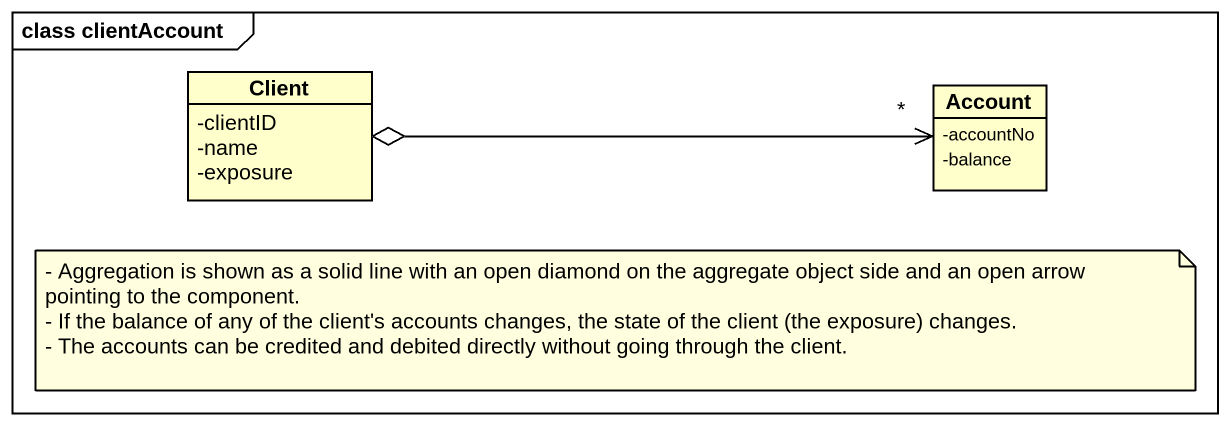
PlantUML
@startuml
mainframe class clientAccount
hide circle
hide empty members
skinparam classAttributeIconSize 0
class Client #FFFFCC {
  -clientID
  -name
  -exposure
}
class Account #FFFFCC {
  -accountNo
  -balance
}
Client o-right-> "*" Account
note as N1
  - Aggregation is shown as a solid line with an open diamond on the aggregate object side and an open arrow pointing to the component.
  - If the balance of any of the client's accounts changes, the state of the client (the exposure) changes.
  - The accounts can be credited and debited directly without going through the client.
end note
@enduml
